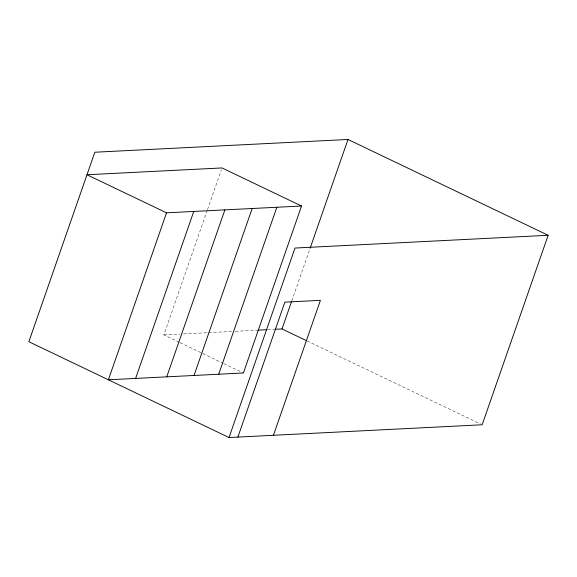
<?xml version="1.0" encoding="UTF-8"?>
<svg xmlns="http://www.w3.org/2000/svg" width="577" height="577" viewBox="0 0 577 577"><rect width="100%" height="100%" fill="white"/><g stroke="black" fill="none" stroke-linecap="round" stroke-linejoin="round"><path stroke-width="0.43" stroke-dasharray="2.88 2.16" d="M179.281 342.291L163.861 334.905L207.244 210.316M207.54 209.473L221.409 169.638M291.774 300.913L309.827 249.084M163.861 334.905L179.966 334.097M183.551 333.917L207.72 332.698M208.614 332.655L231.889 331.479M235.466 331.299L256.953 330.217M267.692 329.676L273.96 329.359M307.13 340.978L480.547 423.994M180.089 342.68L202 353.167M202.815 353.557L223.104 363.272M223.912 363.661L243.393 372.98"/><path stroke-width="0.87" d="M166.529 212.819L108.382 379.789L243.393 372.98L301.533 206.018L222.001 167.943L86.997 174.744L166.529 212.819L301.533 206.018M135.617 378.418L193.757 211.449M166.739 376.846L224.886 209.877M194.016 375.476L252.163 208.506M218.705 374.228L276.852 207.258M229.004 437.532L294.991 248.045L548.15 235.286L482.163 424.773L229.004 437.532L28.85 341.714L94.837 152.227L347.996 139.468L548.15 235.286M237.868 437.085L284.865 302.139L320.423 300.343L273.426 435.289M274.854 329.316L282.009 328.955L291.479 301.764M310.123 248.233L347.996 139.468M257.847 330.174L266.798 329.719M282.009 328.955L306.322 340.589"/></g></svg>
